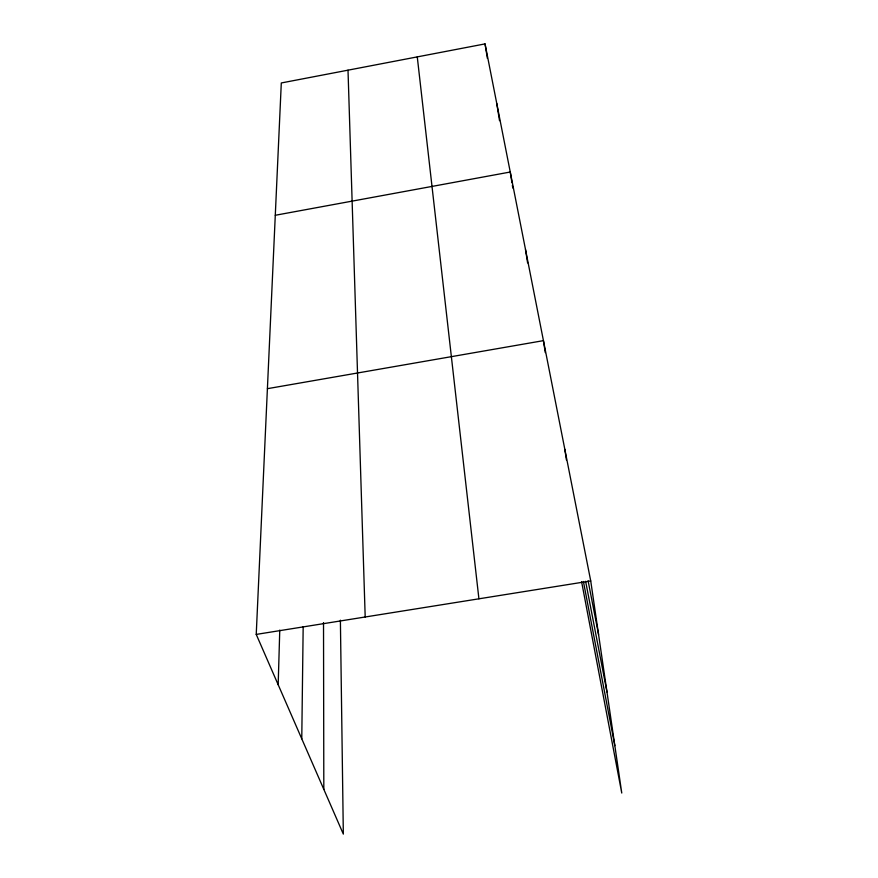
<?xml version="1.0" encoding="UTF-8"?>
<svg xmlns="http://www.w3.org/2000/svg" width="878" height="878" viewBox="0 0 878 878"><rect width="100%" height="100%" fill="white"/><g stroke="black" fill="none" stroke-linecap="round" stroke-linejoin="round"><path stroke-width="1.32" d="M301.769 738.793L303.173 626.64M278.172 684.708L279.764 630.086M340.39 620.186L343.331 834.1L256.233 634.41L281.3 82.96L485.04 43.9L590.729 580.94L621.767 793.043L581.587 581.631M275.286 215.275L510.25 172.022L511.951 182.69M267.406 388.68L543.438 340.642L545.282 352.605M256.233 634.41L590.729 580.94M588.106 580.841L598.566 634.498M585.615 581.302L606.983 691.985M583.409 581.477L614.83 745.641M485.04 43.9L487.389 58.431M496.75 103.395L499.516 120.659M512.368 185.357L512.796 188.024M525.505 249.539L527.601 262.884M564.806 449.24L566.442 460.006M417.269 56.894L478.916 598.807M348.006 70.174L365.193 616.993M323.521 622.568L323.817 789.366"/></g></svg>
